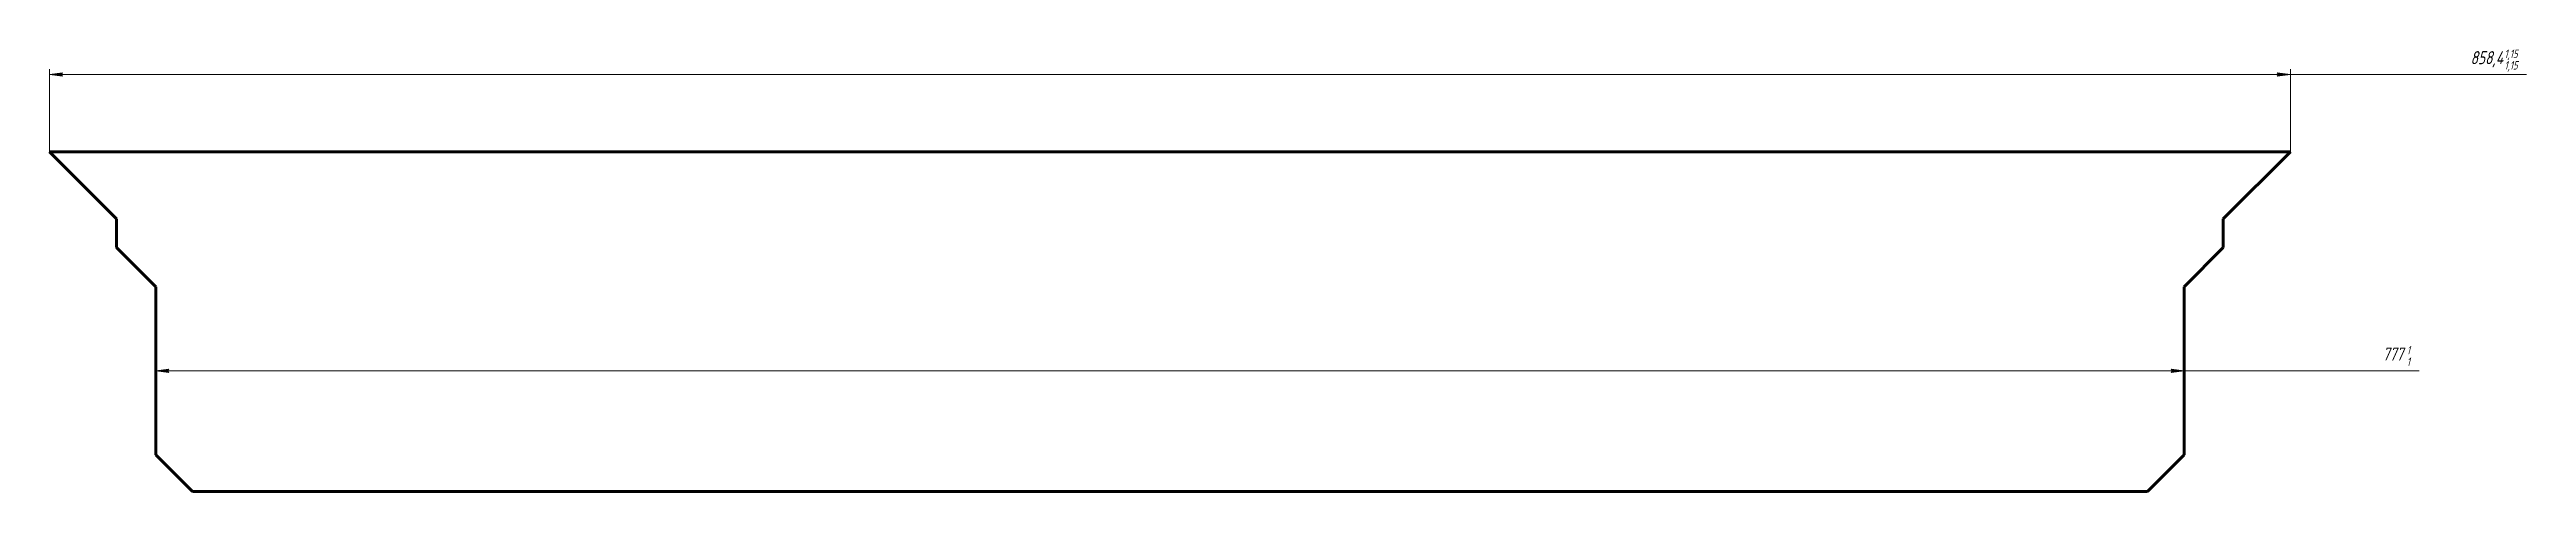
# Model space of a CAD drawing. Header units: millimetres. Extents: x -99 to 850, y -56 to 113.
import ezdxf

# ---------------------------------------------------------------- set-up
doc = ezdxf.new("R2010")
doc.units = ezdxf.units.MM
for name, pattern in [('K5LT32777', [0]), ('K5LT_BASIC', [0]), ('K5LT_THIN', [0])]:
    doc.linetypes.add(name, pattern=pattern)
doc.layers.add('Системный слой', color=7, linetype='Continuous')
doc.styles.add('KDIMTEXTSTYLE', font='GOST_AU.SHX', dxfattribs={"width": 0.96, "oblique": 15, "height": 5})
doc.styles.add('KTEXTSTYLE', font='GOST_AU.SHX', dxfattribs={"width": 0.96, "height": 5})
doc.dimstyles.new('KDIMSTYLE (1.00)', dxfattribs={"dimtxt": 5, "dimasz": 1, "dimexe": 2, "dimexo": 0, "dimgap": 1, "dimtad": 1, "dimtxsty": 'KDIMTEXTSTYLE', "dimsah": 1, "dimcen": 0, "dimdle": 1, "dimadec": 0, "dimazin": 0, "dimtfac": 0.667, "dimtmove": 0, "dimatfit": 3, "dimfxl": 1, "dimtvp": 1, "dimtolj": 1, "dimtzin": 0, "dimarcsym": 0})

# ---------------------------------------------------------------- blocks, each defined once
blk = doc.blocks.new('U1')
blk.add_hatch(color=7).paths.add_polyline_path([(714.16, -10.34), (719.16, -9.68), (714.16, -9.02), (714.66, -9.68)])
at = {"color": 7, "linetype": 'K5LT32777', "lineweight": 18}
for p, q in [((714.66, -9.68), (714.16, -9.02)), ((714.16, -9.02), (719.16, -9.68)), ((719.16, -9.68), (714.16, -10.34)), ((714.16, -10.34), (714.66, -9.68)), ((719.16, -9.68), (718.16, -9.68))]:
    blk.add_line(p, q, dxfattribs=at)
at = {"color": 7, "linetype": 'K5LT_THIN', "lineweight": 18}
blk.add_line((719.16, -9.68), (717.16, -9.68), dxfattribs=at)
blk = doc.blocks.new('U2')
blk.add_hatch(color=7).paths.add_polyline_path([(-52.84, -9.02), (-57.84, -9.68), (-52.84, -10.34), (-53.34, -9.68)])
at = {"color": 7, "linetype": 'K5LT32777', "lineweight": 18}
for p, q in [((-57.84, -9.68), (-52.84, -9.02)), ((-52.84, -9.02), (-53.34, -9.68)), ((-52.84, -10.34), (-57.84, -9.68)), ((-57.84, -9.68), (-56.84, -9.68)), ((-53.34, -9.68), (-52.84, -10.34))]:
    blk.add_line(p, q, dxfattribs=at)
at = {"color": 7, "linetype": 'K5LT_THIN', "lineweight": 18}
blk.add_line((-57.84, -9.68), (-55.84, -9.68), dxfattribs=at)
blk = doc.blocks.new('D0')
at = {"color": 7, "linetype": 'K5LT_THIN', "lineweight": 18, "transparency": 16777216}
blk.add_line((-57.84, -9.68), (719.16, -9.68), dxfattribs=at)
at = {"transparency": 16777216}
blk.add_wipeout([(795.16, -8.68), (795.16, -0.34), (806.72, -0.34), (806.72, -8.68)], dxfattribs=at)
at = {"color": 7, "linetype": 'K5LT_THIN', "lineweight": 18, "transparency": 16777216}
blk.add_line((719.16, -9.68), (809.2, -9.68), dxfattribs=at)
at = {"color": 7, "transparency": 16777216, "char_height": 2.5, "attachment_point": 1, "style": 'KTEXTSTYLE'}
for s, insert in [('\\H3.5;\\W0.965;\\Q15;\\Q15;\\W0.930;\\H5.00;777', (795.16, -0.76)), ('\\H3.5;\\W0.965;\\Q15;\\Q15;\\W0.930;\\H3.25;1', (804.45, -0.17)), ('\\H3.5;\\W0.965;\\Q15;\\Q15;\\W0.930;\\H3.25;1', (804.45, -4.58)), ('\\H3.5;\\W0.965;\\Q15;\\Q0;\\W0.930;\\H2.50; ', (805.91, -3.26))]:
    blk.add_mtext(s, dxfattribs=dict(at, insert=insert))
blk = doc.blocks.new('KDIMARROW_00')
at = {"layer": 'Системный слой', "color": 0, "linetype": 'K5LT_THIN', "lineweight": 18}
blk.add_line((0, 0), (-1, 0), dxfattribs=at)
blk = doc.blocks.new('U4')
blk.add_hatch(color=7).paths.add_polyline_path([(754.86, 103.12), (759.86, 103.77), (754.86, 104.43), (755.36, 103.77)])
at = {"color": 7, "linetype": 'K5LT32777', "lineweight": 18}
for p, q in [((755.36, 103.77), (754.86, 104.43)), ((754.86, 104.43), (759.86, 103.77)), ((759.86, 103.77), (754.86, 103.12)), ((754.86, 103.12), (755.36, 103.77)), ((759.86, 103.77), (758.86, 103.77))]:
    blk.add_line(p, q, dxfattribs=at)
at = {"color": 7, "linetype": 'K5LT_THIN', "lineweight": 18}
blk.add_line((759.86, 103.77), (757.86, 103.77), dxfattribs=at)
blk = doc.blocks.new('U5')
blk.add_hatch(color=7).paths.add_polyline_path([(-93.54, 104.43), (-98.54, 103.77), (-93.54, 103.12), (-94.04, 103.77)])
at = {"color": 7, "linetype": 'K5LT32777', "lineweight": 18}
for p, q in [((-98.54, 103.77), (-93.54, 104.43)), ((-93.54, 104.43), (-94.04, 103.77)), ((-93.54, 103.12), (-98.54, 103.77)), ((-98.54, 103.77), (-97.54, 103.77)), ((-94.04, 103.77), (-93.54, 103.12))]:
    blk.add_line(p, q, dxfattribs=at)
at = {"color": 7, "linetype": 'K5LT_THIN', "lineweight": 18}
blk.add_line((-98.54, 103.77), (-96.54, 103.77), dxfattribs=at)
blk = doc.blocks.new('D1')
at = {"color": 7, "linetype": 'K5LT_THIN', "lineweight": 18, "transparency": 16777216}
for p, q in [((-98.54, 74.17), (-98.54, 105.77)), ((759.86, 74.17), (759.86, 105.77)), ((-98.54, 103.77), (759.86, 103.77))]:
    blk.add_line(p, q, dxfattribs=at)
at = {"transparency": 16777216}
blk.add_wipeout([(828.86, 104.77), (828.86, 113.11), (847.52, 113.11), (847.52, 104.77)], dxfattribs=at)
at = {"color": 7, "linetype": 'K5LT_THIN', "lineweight": 18, "transparency": 16777216}
blk.add_line((759.86, 103.77), (850.3, 103.77), dxfattribs=at)
at = {"color": 7, "transparency": 16777216, "char_height": 2.5, "attachment_point": 1, "style": 'KTEXTSTYLE'}
for s, insert in [('\\H3.5;\\W0.965;\\Q15;\\Q15;\\W0.930;\\H5.00;858,4', (828.86, 112.69)), ('\\H3.5;\\W0.965;\\Q15;\\Q15;\\W0.930;\\H3.25;1,15', (841.86, 113.29)), ('\\H3.5;\\W0.965;\\Q15;\\Q15;\\W0.930;\\H3.25;1,15', (841.86, 108.87)), ('\\H3.5;\\W0.965;\\Q15;\\Q0;\\W0.930;\\H2.50; ', (847.01, 110.19))]:
    blk.add_mtext(s, dxfattribs=dict(at, insert=insert))
blk = doc.blocks.new('U0')
for name in ['U2', 'U1']:
    blk.add_blockref(name, (0, 0))
at = {"color": 7}
dim = blk.add_linear_dim(base=(-57.842, -9.677), p1=(719.158, -9.677), p2=(-57.842, -9.677), text='\\H2.5;\\W0.925;\\Q0;\\H2.5;\\W0.925;\\Q0;\\Q15;\\W0.891;\\H5.00;777\\A1;{\\H2.5;\\W0.925;\\Q0;\\Q0;\\W0.887;\\H1.67;\\S1^ 1;\\Q15;\\H2.50;\\Q15;\\H3.25; \\Q15;\\H2.50;}', dimstyle='KDIMSTYLE (1.00)', override={"dimexo": 0, "dimblk1": 'KDIMARROW_00', "dimblk2": 'KDIMARROW_00', "dimse1": 0, "dimse2": 0, "dimclrt": 7, "dimtolj": 1}, dxfattribs=at)
dim.commit()
dim.dimension.update_dxf_attribs({"geometry": 'D0', "text_midpoint": (801.179, -9.677), "dimtype": 160})
blk = doc.blocks.new('U3')
for name in ['U5', 'U4']:
    blk.add_blockref(name, (0, 0))
at = {"color": 7}
dim = blk.add_linear_dim(base=(-98.542, 103.775), p1=(759.858, 74.173), p2=(-98.542, 74.173), text='\\H2.5;\\W0.925;\\Q0;\\H2.5;\\W0.925;\\Q0;\\Q15;\\W0.891;\\H5.00;858,4\\A1;{\\H2.5;\\W0.925;\\Q0;\\Q0;\\W0.887;\\H1.67;\\S1,15^ 1,15;\\Q15;\\H2.50;\\Q15;\\H3.25; \\Q15;\\H2.50;}', dimstyle='KDIMSTYLE (1.00)', override={"dimexo": 0, "dimblk1": 'KDIMARROW_00', "dimblk2": 'KDIMARROW_00', "dimse1": 0, "dimse2": 0, "dimclrt": 7, "dimtolj": 1}, dxfattribs=at)
dim.commit()
dim.dimension.update_dxf_attribs({"geometry": 'D1', "text_midpoint": (838.58, 103.775), "dimtype": 160})

msp = doc.modelspace()

# ---------------------------------------------------------------- linework, layer by layer
at = {"layer": 'Системный слой', "color": 18, "linetype": 'K5LT_BASIC', "lineweight": 60, "true_color": 0x000000}
for p, q in [((-72.84, 48.47), (-98.54, 74.17)), ((-72.84, 37.47), (-72.84, 48.47)), ((-57.84, 22.47), (-72.84, 37.47)), ((-57.84, 22.47), (-57.84, -41.83)), ((-43.84, -55.83), (-57.84, -41.83))]:
    msp.add_line(p, q, dxfattribs=at)
at = {"layer": 'Системный слой', "color": 3, "linetype": 'K5LT_BASIC', "lineweight": 60}
for p, q in [((-98.54, 74.17), (759.86, 74.17)), ((-43.84, -55.83), (705.16, -55.83))]:
    msp.add_line(p, q, dxfattribs=at)
at = {"layer": 'Системный слой', "color": 5, "linetype": 'K5LT_BASIC', "lineweight": 60}
for p, q in [((734.16, 48.47), (759.86, 74.17)), ((734.16, 37.47), (734.16, 48.47)), ((734.16, 37.47), (719.16, 22.47)), ((719.16, 22.47), (719.16, -41.83)), ((719.16, -41.83), (705.16, -55.83))]:
    msp.add_line(p, q, dxfattribs=at)

# ---------------------------------------------------------------- next in the draw order: block references
msp.add_blockref('U3', (0, 0))
at = {"color": 18, "true_color": 0x000000}
msp.add_blockref('U0', (0, 0), dxfattribs=at)

doc.saveas('drawing.dxf')
